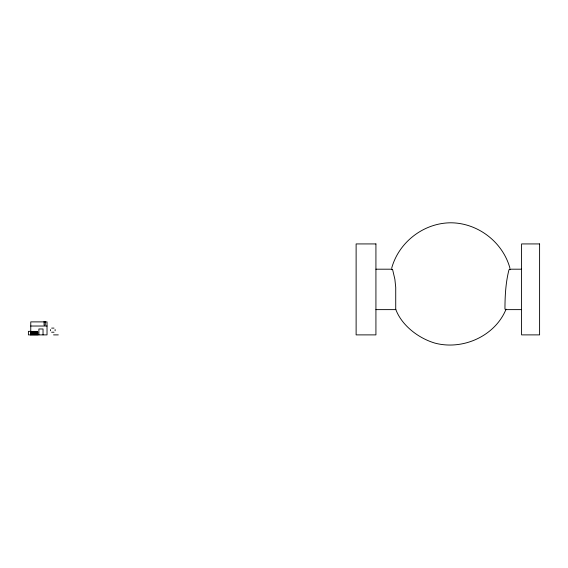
<?xml version="1.0" encoding="UTF-8"?>
<svg xmlns="http://www.w3.org/2000/svg" width="568" height="568" viewBox="0 0 568 568"><rect width="100%" height="100%" fill="white"/><g stroke="black" fill="none" stroke-linecap="round" stroke-linejoin="round"><path stroke-width="0.85" d="M50.538 329.546L50.538 330.775M55.11 330.775L55.11 329.546M391.686 268.16C398.835 242.06 423.756 222.94 450.815 222.791C477.873 222.94 502.794 242.06 509.943 268.16M31.893 334.886L32.184 331.343L33.072 331.932L33.072 334.886M33.072 331.932L33.37 331.343L34.258 331.932L34.258 334.886M34.258 331.932L34.549 331.343L35.436 331.932L35.436 334.886M35.436 331.932L35.734 331.343L36.622 331.932L36.622 334.886M36.622 331.932L36.913 331.343L37.8 331.932L37.8 334.886M521.58 269.196L509.574 269.196L508.949 269.885C505.705 282.58 504.987 295.857 504.952 308.935L505.385 309.624L521.58 309.624M391.48 269.701L392.062 269.196L392.68 269.885L394.881 279.3L395.726 287.337L395.726 309.624L375.924 309.624M505.385 309.624L506.095 309.134C495.118 336.114 462.785 350.491 434.967 343.122C418.176 338.159 401.562 325.216 395.726 309.255M375.924 269.196L392.062 269.196M30.764 326.025L47.023 326.025M51.638 328.112L54.003 328.112M30.764 331.343L28.4 331.343L28.4 334.886L47.023 334.886L47.023 321.886L30.764 321.886L30.764 334.886M51.638 332.209L54.003 332.209M53.562 334.886L58.284 334.886M509.574 269.196L510.149 269.686M31.893 331.932L31.574 331.343L30.707 331.932L30.707 334.886M43.033 334.886L43.033 328.978L38.894 328.978L38.894 334.886M37.211 331.343L37.211 334.886M36.025 331.343L36.025 334.886M34.847 331.343L34.847 334.886M33.661 331.343L33.661 334.886M32.483 331.343L32.483 334.886M31.297 331.343L31.297 334.886M375.924 243.928L356.122 243.928L356.122 334.886L375.924 334.886L375.924 243.928M539.6 243.928L521.58 243.928L521.58 334.886L539.6 334.886L539.6 243.928M45.248 321.46L44.07 321.46L44.07 325.116L45.248 325.116L45.248 321.46"/></g></svg>
